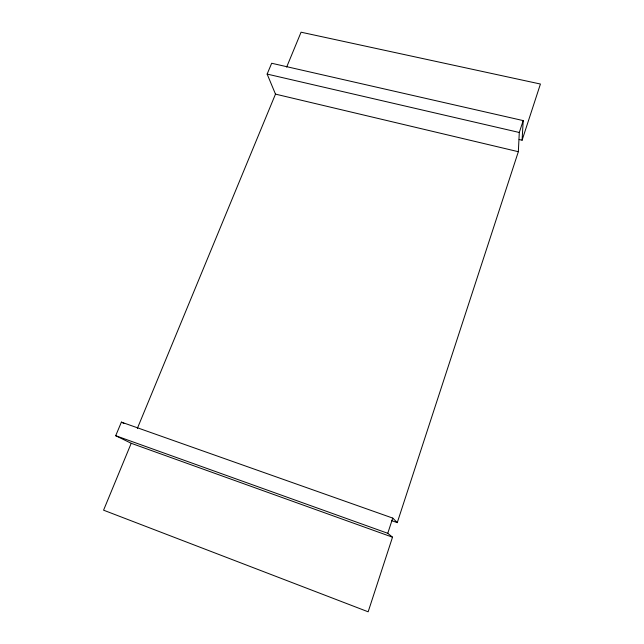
<?xml version="1.0" encoding="UTF-8"?>
<svg xmlns="http://www.w3.org/2000/svg" width="644" height="644" viewBox="0 0 644 644"><rect width="100%" height="100%" fill="white"/><g stroke="black" fill="none" stroke-linecap="round" stroke-linejoin="round"><path stroke-width="0.97" d="M391.576 520.626L397.259 522.638L518.34 151.702L519.297 132.479L523.194 120.597L271.671 63.257L267.139 74.084L275.487 94.121L137.373 428.365M519.161 139.531L522.091 140.215L523.194 120.597M115.703 435.714L387.76 533.296L392.51 537.185L368.159 611.8L103.571 510.185L131.207 443.289L115.703 435.714L121.394 422.118L392.751 518.098L397.259 522.638M522.091 140.215L540.429 84.034L301.07 32.2L286.652 67.089M387.76 533.296L392.751 518.098M267.139 74.084L519.297 132.479M275.487 94.121L518.34 151.702M131.207 443.289L392.51 537.185M121.394 422.118L123.93 423.47"/></g></svg>
